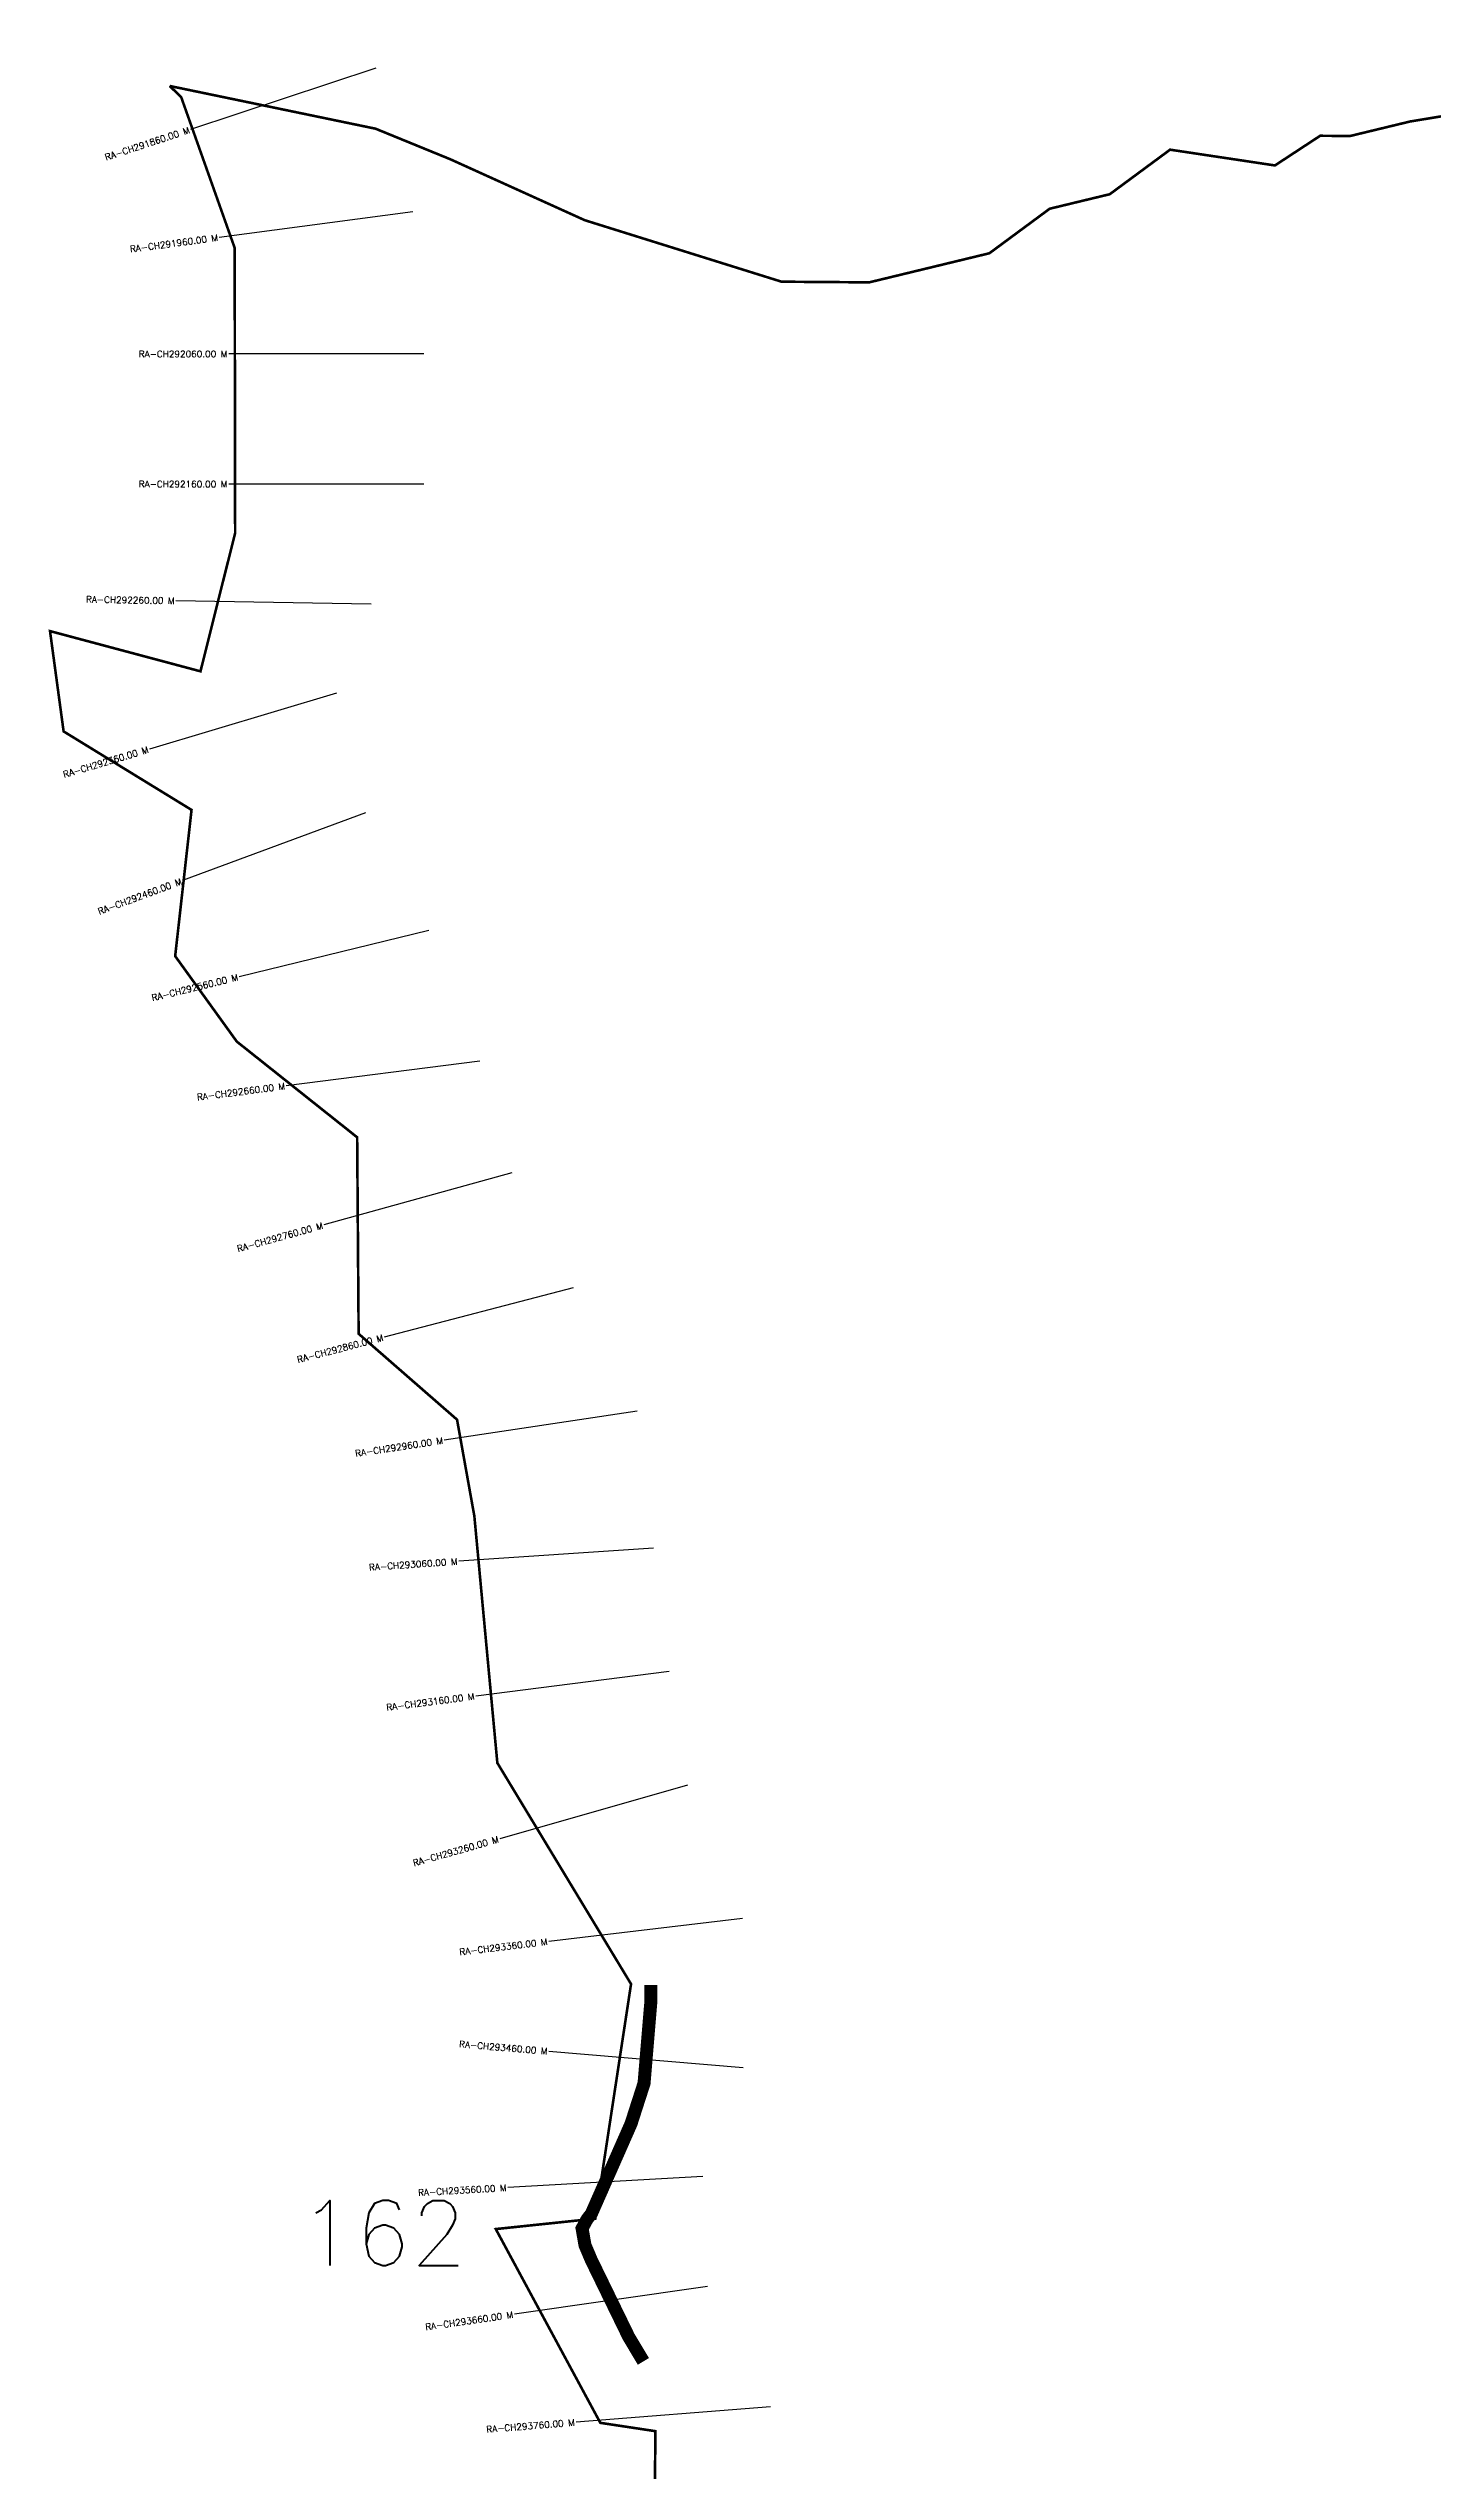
# Model space of a CAD drawing. Header units: metres. Extents: x 282026 to 284904, y 2016362 to 2020865.
# Drawn here: x 282026 to 283091, y 2018832 to 2020695 of the extents above; entities that cross this region are included whole.
import ezdxf
from ezdxf.enums import TextEntityAlignment as Align

# ---------------------------------------------------------------- set-up
doc = ezdxf.new("R2010")
doc.units = ezdxf.units.M
doc.header["$MEASUREMENT"] = 0
for name, color, linetype in [('ARTIFICIALLY PROTECTED', 4, 'Continuous'), ('CS', 134, 'Continuous'), ('CSMark', 6, 'Continuous')]:
    doc.layers.add(name, color=color, linetype=linetype)
doc.styles.get("Standard").update_dxf_attribs({"font": 'simplex.shx'})

msp = doc.modelspace()

# ---------------------------------------------------------------- linework, layer by layer
at = {"color": 6, "const_width": 2, "flags": 128}
for points in [[(282119.173216576, 2020665.936450827), (282277.4494141966, 2020633.084125391), (282334.9084338945, 2020609.592683058), (282438.2796299463, 2020562.730887925), (282589.4850527629, 2020515.476117828), (282656.9141577655, 2020514.970901149), (282749.2908916767, 2020537.339689964), (282795.6346187367, 2020571.5665604), (282841.8401422566, 2020582.733539209), (282888.1838693166, 2020616.960409645), (282968.7890389757, 2020604.843293987), (283003.5339774863, 2020627.643892542), (283026.5590379162, 2020627.471375874), (283072.7645614363, 2020638.638354683), (283407.4400412021, 2020693.765809012)], [(282491.9622061378, 2018806.912475939), (282492.5949619258, 2018863.16966483), (282450.2252000227, 2018869.568834061), (282369.8477167739, 2019018.537329463), (282446.3325585354, 2019026.560487722), (282473.8261391445, 2019206.889280753), (282371.0513610569, 2019376.838961894), (282353.3817112952, 2019566.560028777), (282340.0702535851, 2019640.742014146), (282264.4215309363, 2019706.742270953), (282263.2936588727, 2019857.780568075), (282170.7558868773, 2019931.374831103), (282123.3982440196, 2019997.057004414), (282135.9823779636, 2020109.444129302), (282037.6382508936, 2020169.778892754), (282027.1909832832, 2020246.890311057), (282142.8418893514, 2020215.973217071), (282169.5035822075, 2020322.279067697), (282169.1448844192, 2020541.418550797), (282128.0143272719, 2020657.372665497), (282119.173216576, 2020665.936450827)]]:
    msp.add_lwpolyline(points, dxfattribs=at)
at = {"layer": 'ARTIFICIALLY PROTECTED', "const_width": 10, "flags": 128}
msp.add_lwpolyline([(282489.1257015946, 2019206.122229698), (282488.9939602159, 2019192.423596531), (282485.5527064204, 2019151.291945095), (282483.8199163514, 2019130.580738842), (282473.8106700964, 2019099.482625804), (282456.7408384932, 2019060.750066021), (282443.3369158678, 2019030.335692494), (282440.1039007839, 2019026.187719845), (282437.563807429, 2019021.545983219), (282436.1856664504, 2019019.027584656), (282438.4363328653, 2019006.13271073), (282443.2992304218, 2018994.674264791), (282454.0542012909, 2018972.587631807), (282472.0045167276, 2018935.724488817), (282483.3141228204, 2018916.822758307)], dxfattribs=at)
at = {"layer": 'CS'}
for p, q in [((282277.7508727954, 2020679.50322138), (282135.2942724514, 2020632.533901411)), ((282305.9639780479, 2020569.232344928), (282157.2621986472, 2020549.540194129)), ((282314.5375904755, 2020459.90869859), (282164.5375904755, 2020459.90869859)), ((282314.5375904755, 2020359.90869859), (282164.5375904755, 2020359.90869859)), ((282273.9605224346, 2020267.630161847), (282123.9817448547, 2020270.153309801)), ((282247.3997047013, 2020199.168432552), (282103.6748654494, 2020156.236269993)), ((282269.8089886764, 2020107.073766484), (282129.112718865, 2020055.068385405)), ((282318.2955071751, 2020016.778206832), (282172.5759773563, 2019981.199861882)), ((282357.5738112588, 2019916.303033179), (282208.7832260255, 2019897.293515933)), ((282382.2267899241, 2019830.545799309), (282237.7096584374, 2019790.361241244)), ((282429.3374896949, 2019741.968045971), (282284.1800767359, 2019704.161625047)), ((282478.5515299838, 2019647.286283267), (282330.225275707, 2019624.940762637)), ((282491.0941011347, 2019541.972238798), (282341.4362980853, 2019531.845937084)), ((282503.1848218215, 2019447.190958275), (282354.3906796639, 2019428.209302405)), ((282517.108041525, 2019359.665872062), (282372.8375836579, 2019318.604515693)), ((282559.5402179295, 2019257.242054482), (282410.581273955, 2019239.600257238)), ((282560.0846507183, 2019142.565557586), (282410.6068901849, 2019155.0715204)), ((282528.9187404745, 2019058.845043456), (282379.157264047, 2019050.389265654)), ((282532.6460566721, 2018974.300757399), (282384.1661345467, 2018953.000223939)), ((282581.0480083987, 2018881.959514836), (282431.5252633274, 2018870.003398981))]:
    msp.add_line(p, q, dxfattribs=at)

# ---------------------------------------------------------------- texts
at = {"insert": (282218.7208318994, 2019040.573728438), "char_height": 50, "attachment_point": 1}
msp.add_mtext_dynamic_manual_height_columns('162', width=84.3741295307409, gutter_width=1, heights=[74.18822369209585], dxfattribs=at)
at = {"layer": 'CSMark'}
for s, rotation, p in [('RA-CH291860.00 M', 18.24788804355385, (282134.3445617824, 2020632.220772611)), ('RA-CH291960.00 M', 7.543622977592968, (282156.2708534512, 2020549.408913124)), ('RA-CH292260.00 M', 359.0361830192562, (282122.9818863375, 2020270.170130788)), ('RA-CH292360.00 M', 16.63145380691653, (282102.7166998544, 2020155.950055576)), ('RA-CH292460.00 M', 20.28575986581552, (282128.174743733, 2020054.721682864)), ('RA-CH292560.00 M', 13.72069005617569, (282171.6045138242, 2019980.962672916)), ('RA-CH292660.00 M', 7.280678731100917, (282207.7912887906, 2019897.166785818)), ('RA-CH292760.00 M', 15.53916753777657, (282236.7462108942, 2019790.09334419)), ('RA-CH292860.00 M', 14.5984279185955, (282283.2123606495, 2019703.909582241)), ('RA-CH292960.00 M', 8.567249247703606, (282329.2364340118, 2019624.791792499)), ('RA-CH293060.00 M', 3.870906366296349, (282340.4385793983, 2019531.778428406)), ('RA-CH293160.00 M', 7.269950093916319, (282353.3987187162, 2019428.082758032)), ('RA-CH293260.00 M', 15.88708198962341, (282371.8757806055, 2019318.330773317)), ('RA-CH293360.00 M', 6.754303205206345, (282409.5882143285, 2019239.482645256)), ('RA-CH293460.00 M', 355.217522572112, (282409.6103717813, 2019155.154893485)), ('RA-CH293560.00 M', 3.231582293290163, (282378.1588542041, 2019050.332893802)), ('RA-CH293660.00 M', 8.163800048027952, (282383.1762683993, 2018952.858220382)), ('RA-CH293760.00 M', 4.57174952590144, (282430.528445027, 2018869.923691542))]:
    msp.add_text(s, height=5, rotation=rotation, dxfattribs=at).set_placement(p, align=Align.MIDDLE_RIGHT)
for s, p in [('RA-CH292060.00 M', (282163.5375904755, 2020459.90869859)), ('RA-CH292160.00 M', (282163.5375904755, 2020359.90869859))]:
    msp.add_text(s, height=5, dxfattribs=at).set_placement(p, align=Align.MIDDLE_RIGHT)

doc.saveas('drawing.dxf')
